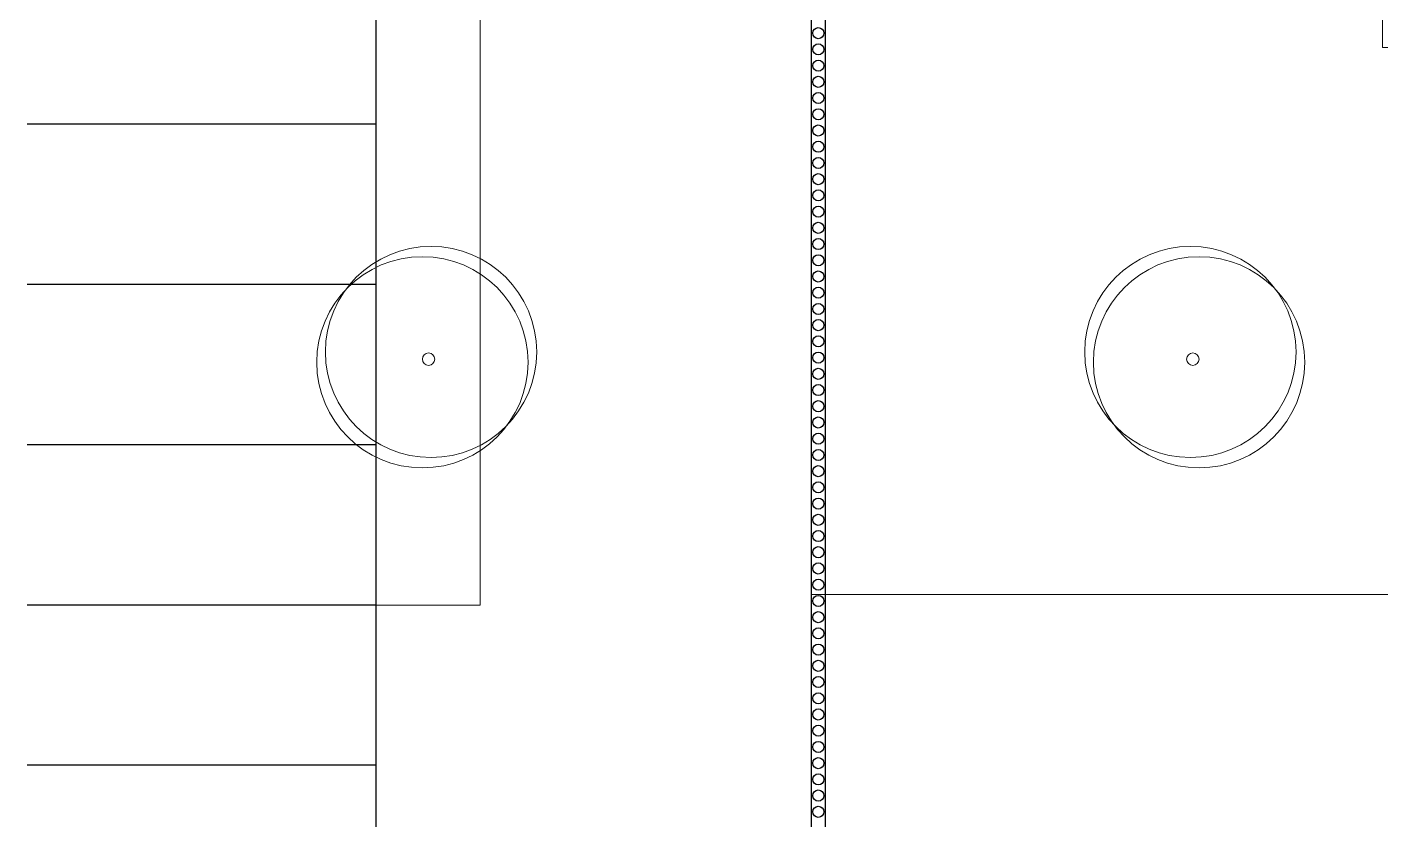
# Model space of a CAD drawing. Header units: metres. Extents: x 0 to 570, y -16 to 122.
# Drawn here: x 310.32 to 329.74, y 79.67 to 91.04 of the extents above; entities that cross this region are included whole.
import ezdxf

# ---------------------------------------------------------------- set-up
doc = ezdxf.new("R2010")
doc.units = ezdxf.units.M
doc.layers.add('ARQ- ARBOLES', color=85, linetype='Continuous', lineweight=13)
doc.layers.add('ARQ-ZONAS VERDES', color=82, linetype='Continuous', lineweight=13)
for name, color, linetype in [('ARQ-MOBILIARIO URBANO', 252, 'Continuous'), ('ARQ-MUROS MAMPOSTERIA', 7, 'Continuous'), ('ARQ-SUELO', 252, 'Continuous')]:
    doc.layers.add(name, color=color, linetype=linetype)

# ---------------------------------------------------------------- blocks, each defined once
blk = doc.blocks.new('ARBOL')
at = {"layer": 'ARQ- ARBOLES'}
for centre, radius in [((128.732, 225.111), 1.515), ((128.856, 224.963), 1.515), ((128.821, 225.067), 0.0892)]:
    blk.add_circle(centre, radius, dxfattribs=at)
blk = doc.blocks.new('reja')
at = {"layer": 'ARQ-MOBILIARIO URBANO'}
for points in [[(50.146, 285.041), (50.146, 192.741), (83.538, 192.741), (83.538, 198.441)], [(50.346, 284.841), (50.346, 192.941), (83.338, 192.941), (83.338, 198.441)]]:
    blk.add_lwpolyline(points, dxfattribs=at)
for centre in [(50.248, 272.448), (50.248, 272.215), (50.248, 271.982), (50.248, 271.749), (50.248, 271.517), (50.248, 271.284), (50.248, 271.051), (50.248, 270.818), (50.248, 270.585), (50.248, 270.353), (50.248, 270.12), (50.248, 269.887), (50.248, 269.654), (50.248, 269.421), (50.248, 269.189), (50.248, 268.956), (50.248, 268.723), (50.248, 268.49), (50.248, 268.258), (50.248, 268.025), (50.248, 267.792), (50.248, 267.559), (50.248, 267.326), (50.248, 267.094), (50.248, 266.861), (50.248, 266.628), (50.248, 266.395), (50.248, 266.162), (50.248, 265.93), (50.248, 265.697), (50.248, 265.464), (50.248, 265.231), (50.248, 264.999), (50.248, 264.766), (50.248, 264.533), (50.248, 264.3), (50.248, 264.067), (50.248, 263.835), (50.248, 263.602), (50.248, 263.369), (50.248, 263.136), (50.248, 262.903), (50.248, 262.671), (50.248, 262.438), (50.248, 262.205), (50.248, 261.972), (50.248, 261.739), (50.248, 261.507), (50.248, 261.274)]:
    blk.add_circle(centre, 0.08, dxfattribs=at)

msp = doc.modelspace()

# ---------------------------------------------------------------- linework, layer by layer
at = {"layer": 'ARQ-SUELO'}
for points in [[(315.321, 101.15), (315.321, 13.65), (310.321, 13.65)], [(315.321, 89.65), (310.321, 89.65)], [(315.321, 87.35), (310.321, 87.35)], [(315.321, 85.05), (310.321, 85.05)], [(315.321, 82.75), (310.321, 82.75)], [(315.321, 80.45), (310.321, 80.45)]]:
    msp.add_lwpolyline(points, dxfattribs=at)
at = {"layer": 'ARQ-ZONAS VERDES'}
for points in [[(321.566, 103.55), (341.158, 103.55), (341.158, 100.049), (339.558, 100.05), (339.558, 101.05), (336.658, 101.05), (336.658, 100.05), (331.658, 100.05), (331.659, 96.85), (329.758, 96.85), (329.758, 90.75), (331.659, 90.75), (331.658, 87.55), (336.658, 87.549), (336.658, 86.55), (339.558, 86.549), (339.558, 82.9), (321.566, 82.9), (321.566, 103.55)], [(315.321, 101.15), (316.821, 101.15), (316.821, 82.75), (315.321, 82.75), (315.321, 101.15)]]:
    msp.add_lwpolyline(points, dxfattribs=at)

# ---------------------------------------------------------------- block references
at = {"layer": 'ARQ-MUROS MAMPOSTERIA'}
msp.add_blockref('reja', (271.42, -181.491), dxfattribs=at)
at = {"layer": 'ARQ-ZONAS VERDES', "xscale": -1, "rotation": 180}
msp.add_blockref('ARBOL', (187.258, 311.345), dxfattribs=at)
at = {"layer": 'ARQ-ZONAS VERDES', "rotation": 180}
msp.add_blockref('ARBOL', (455.86, 311.345), dxfattribs=at)

doc.saveas('drawing.dxf')
